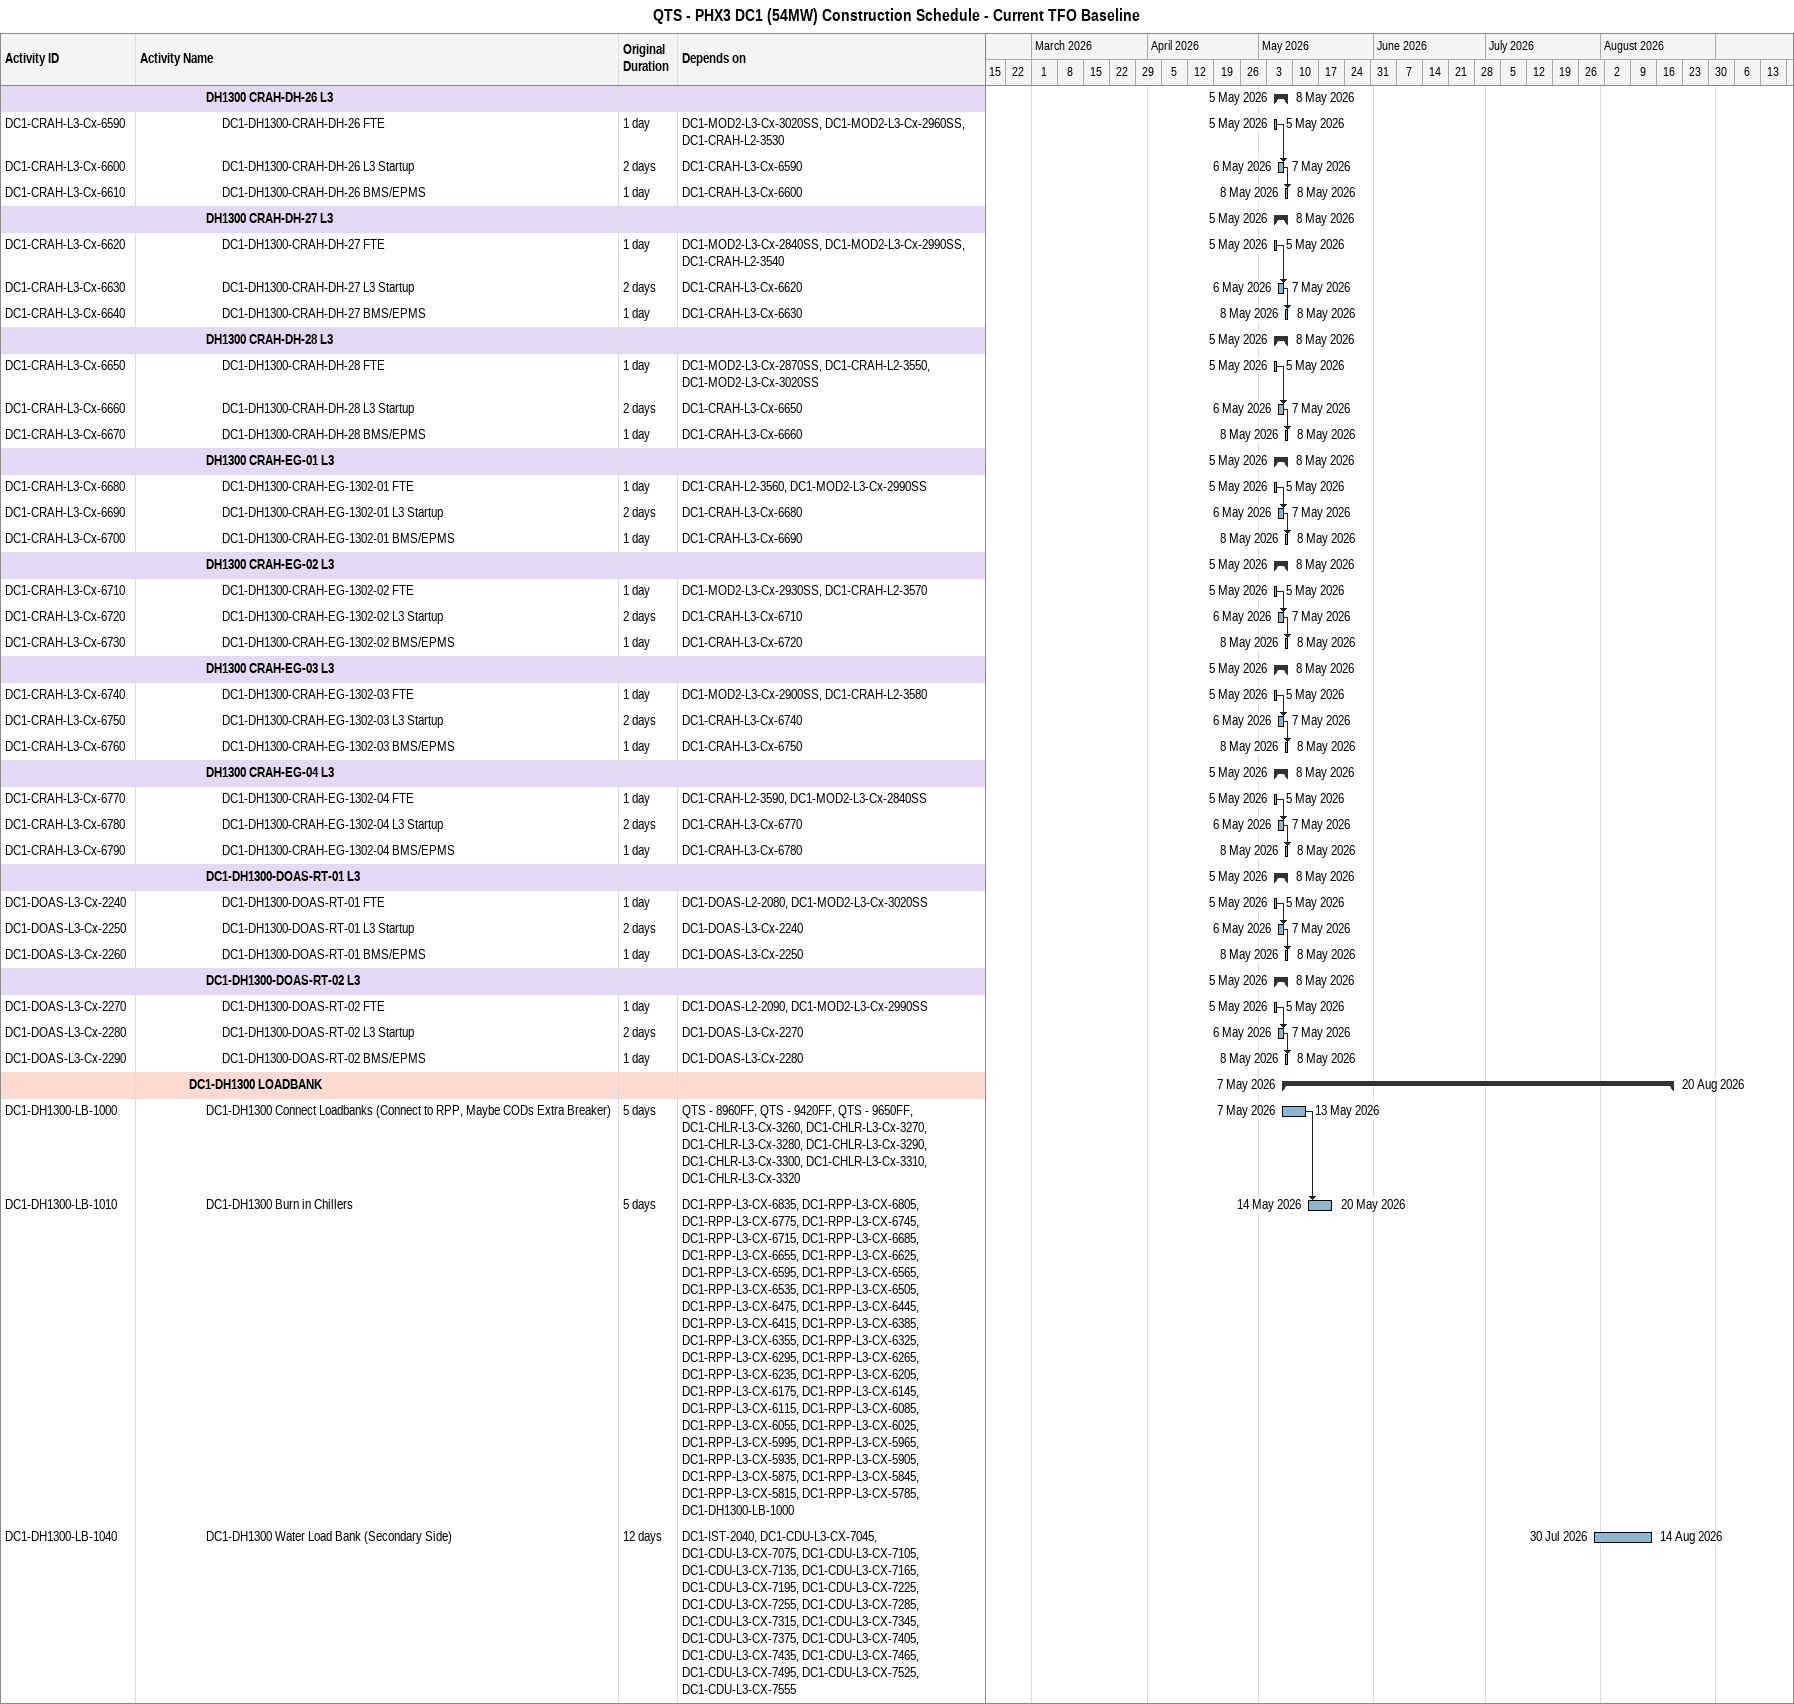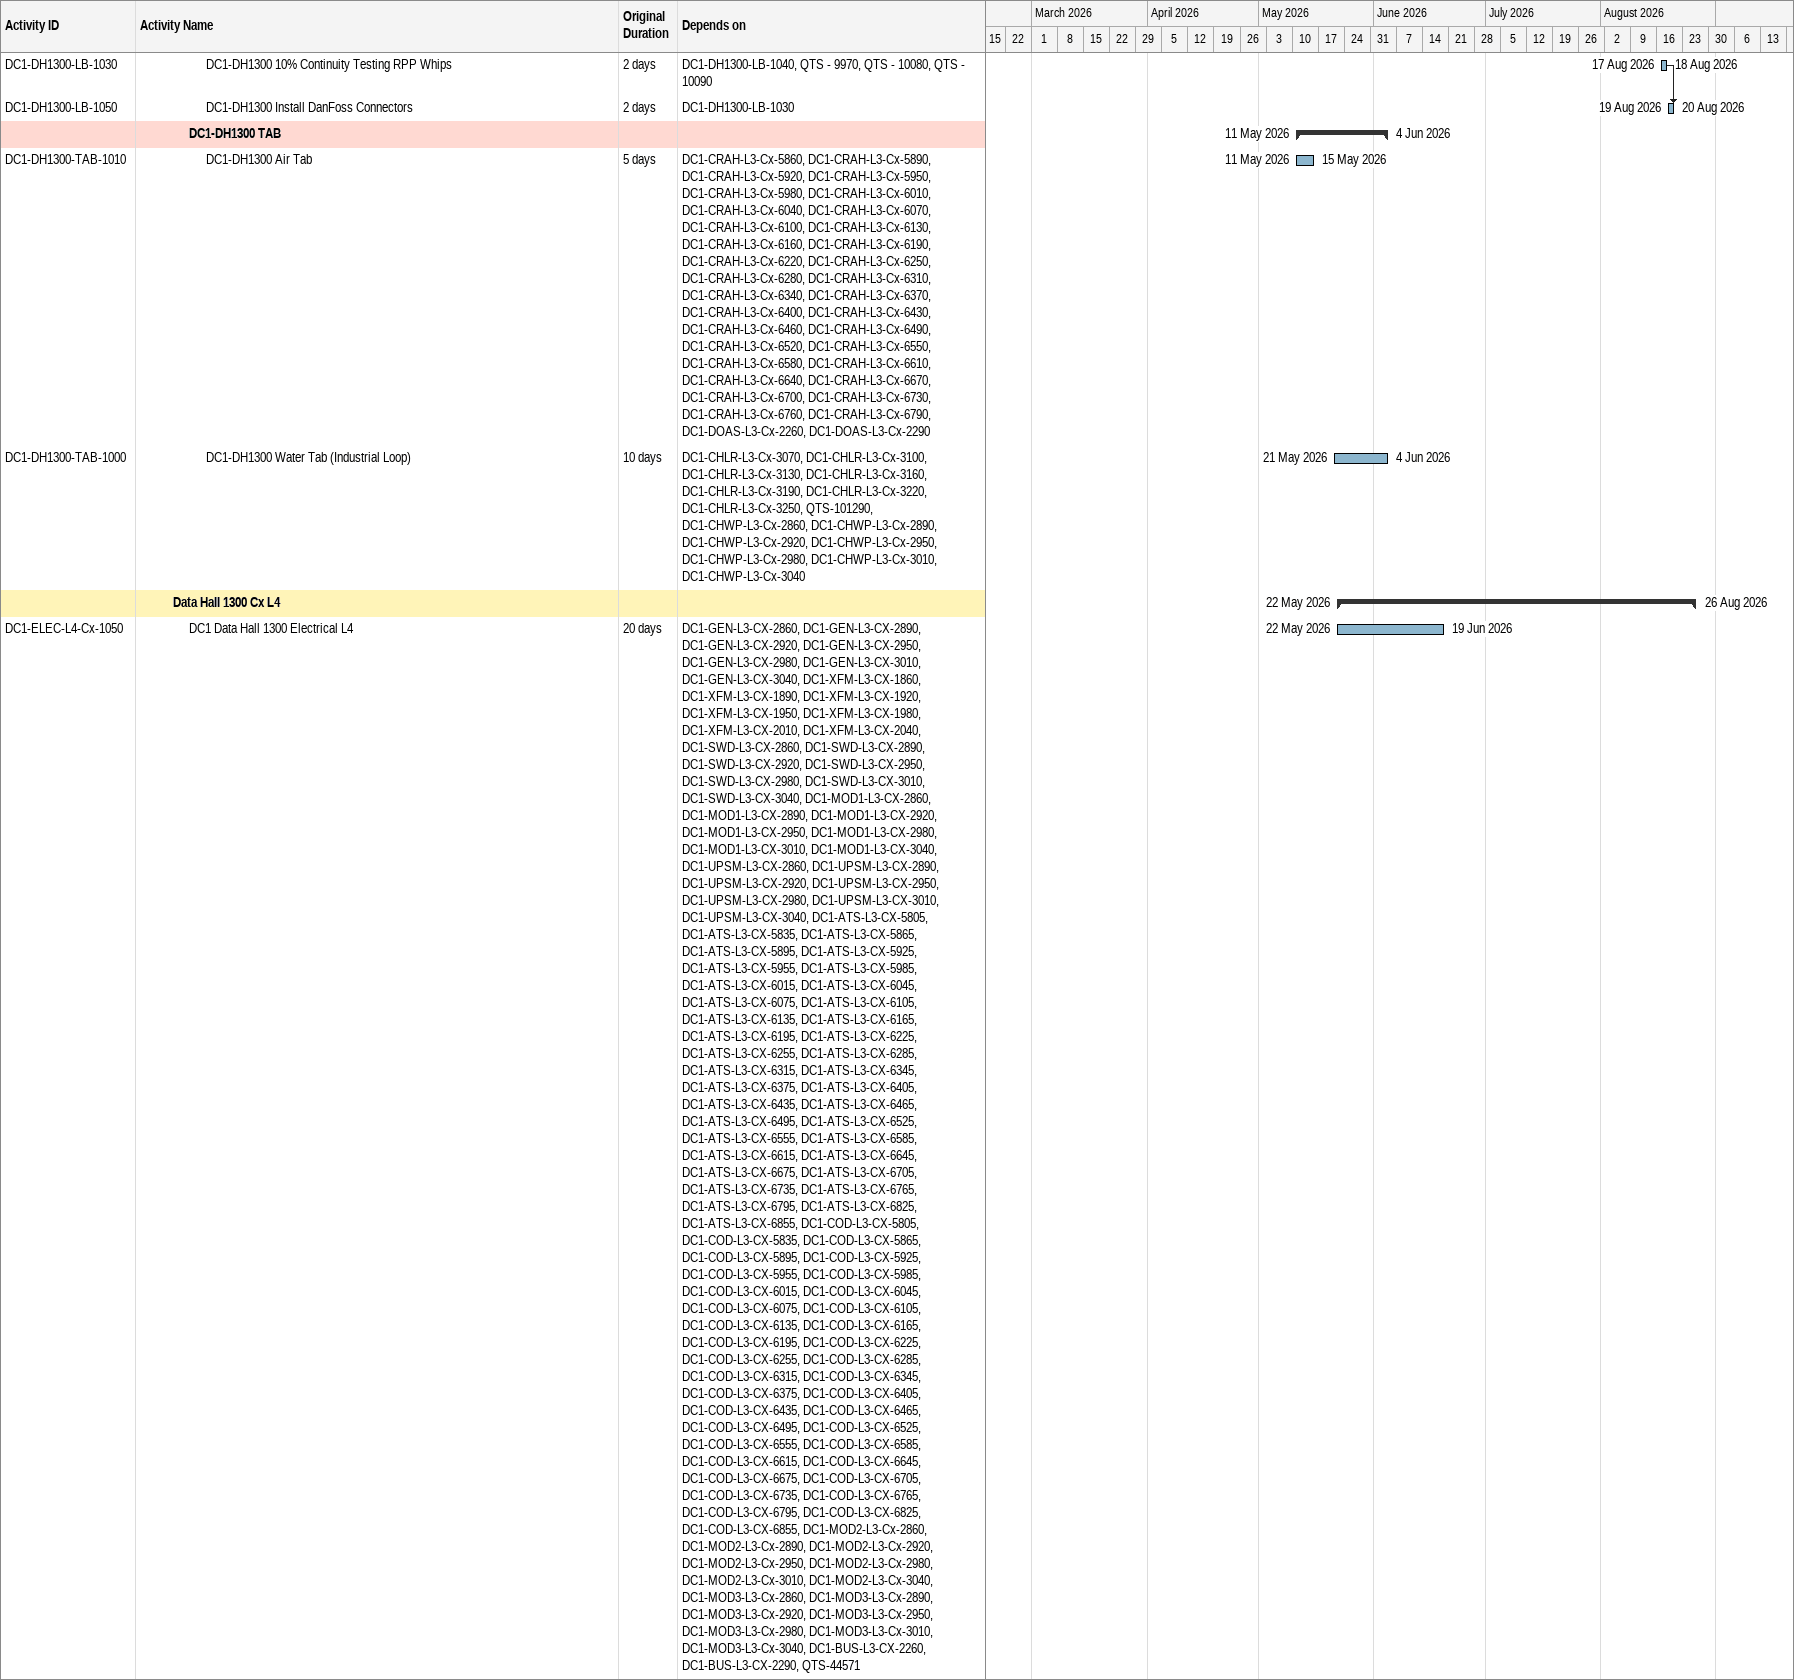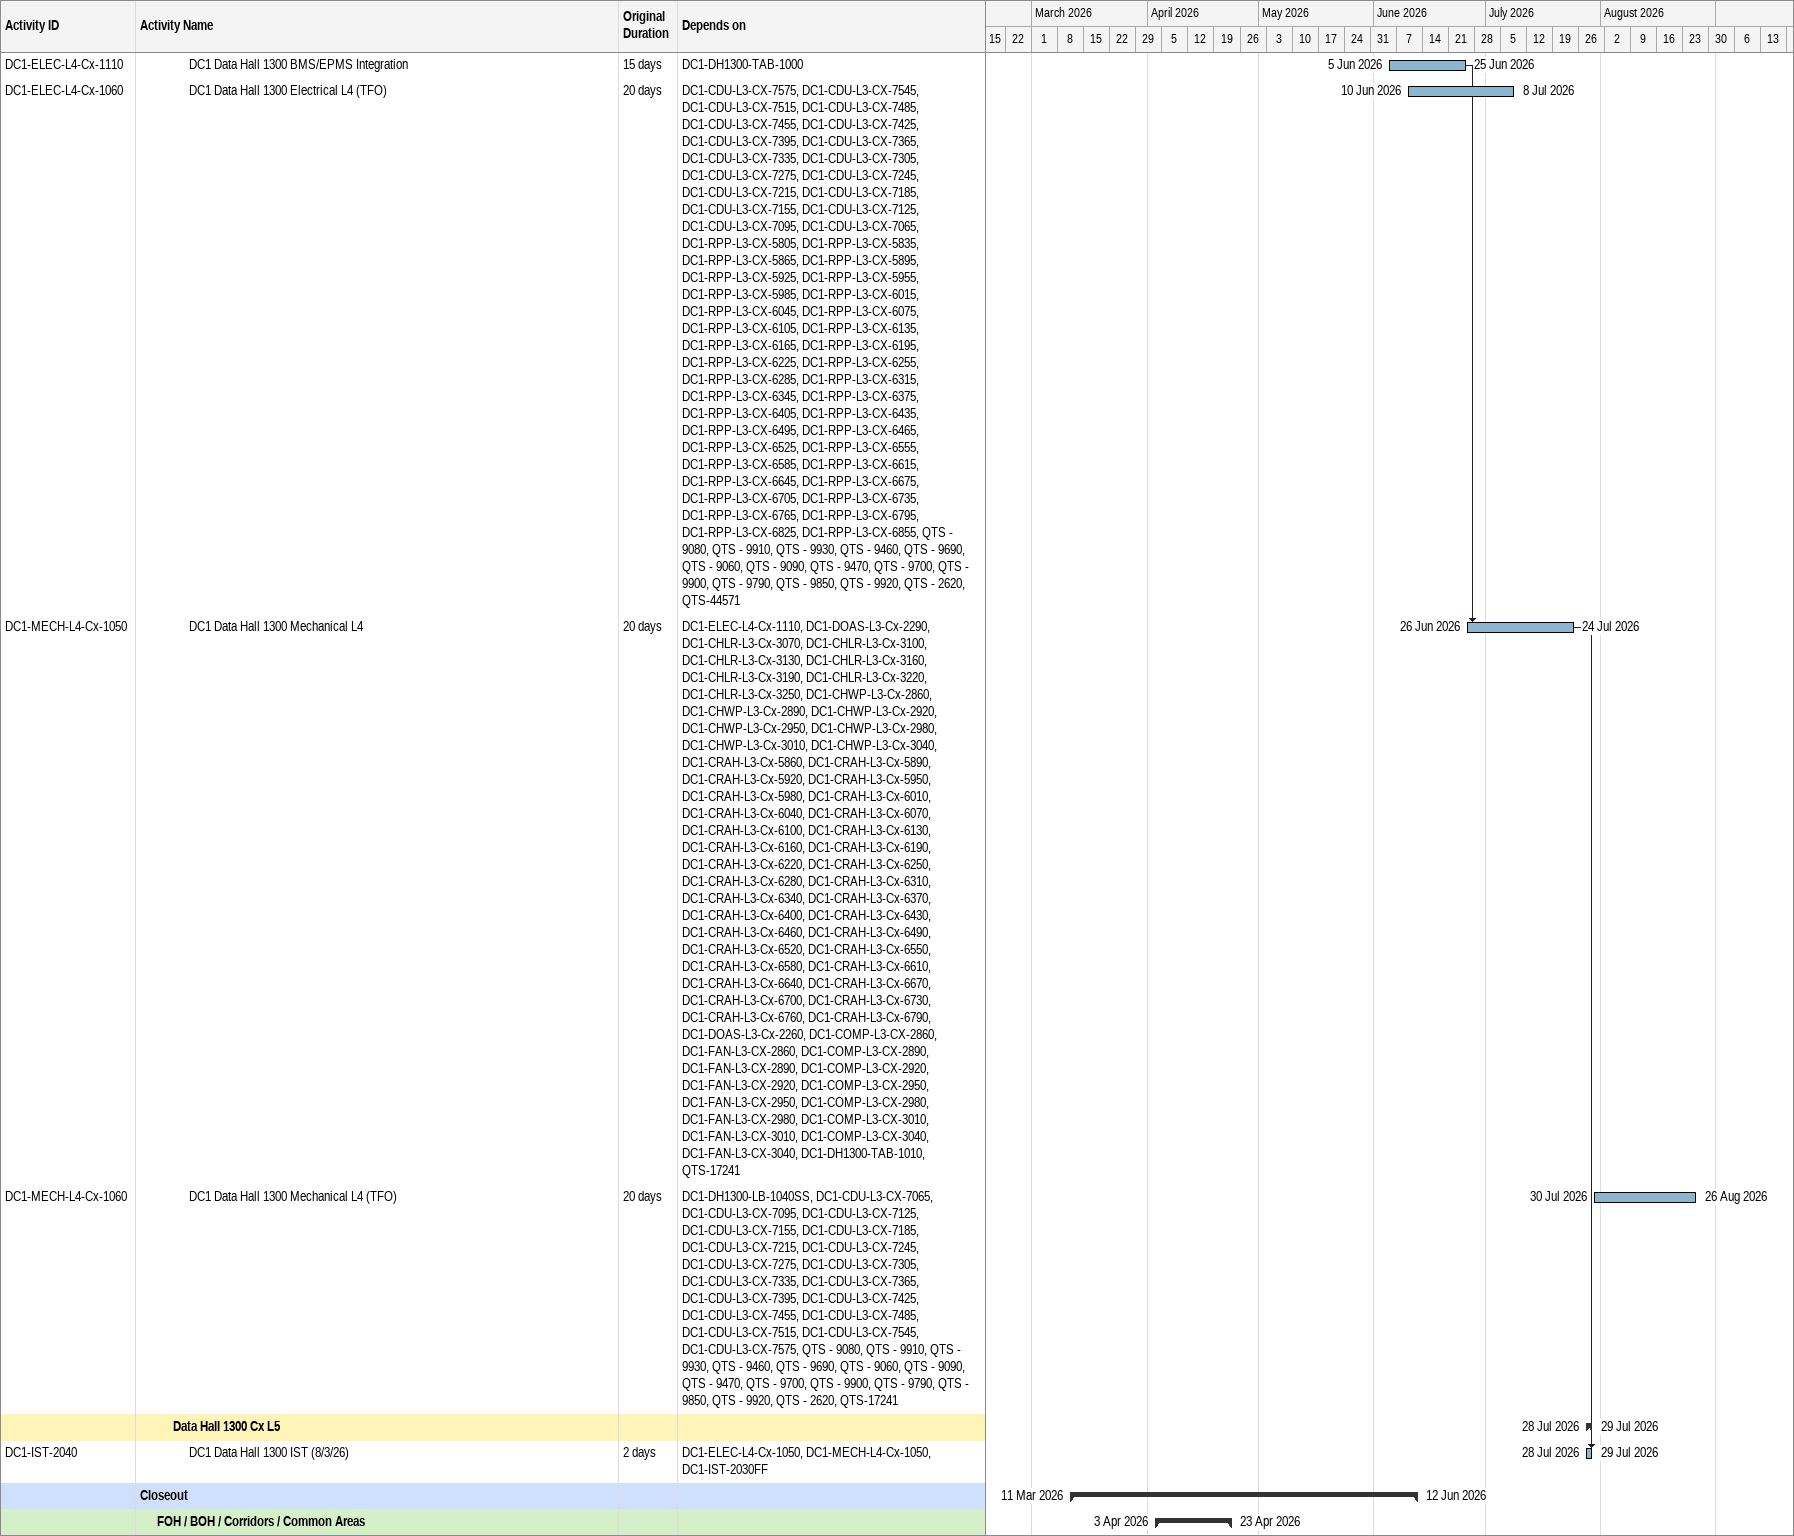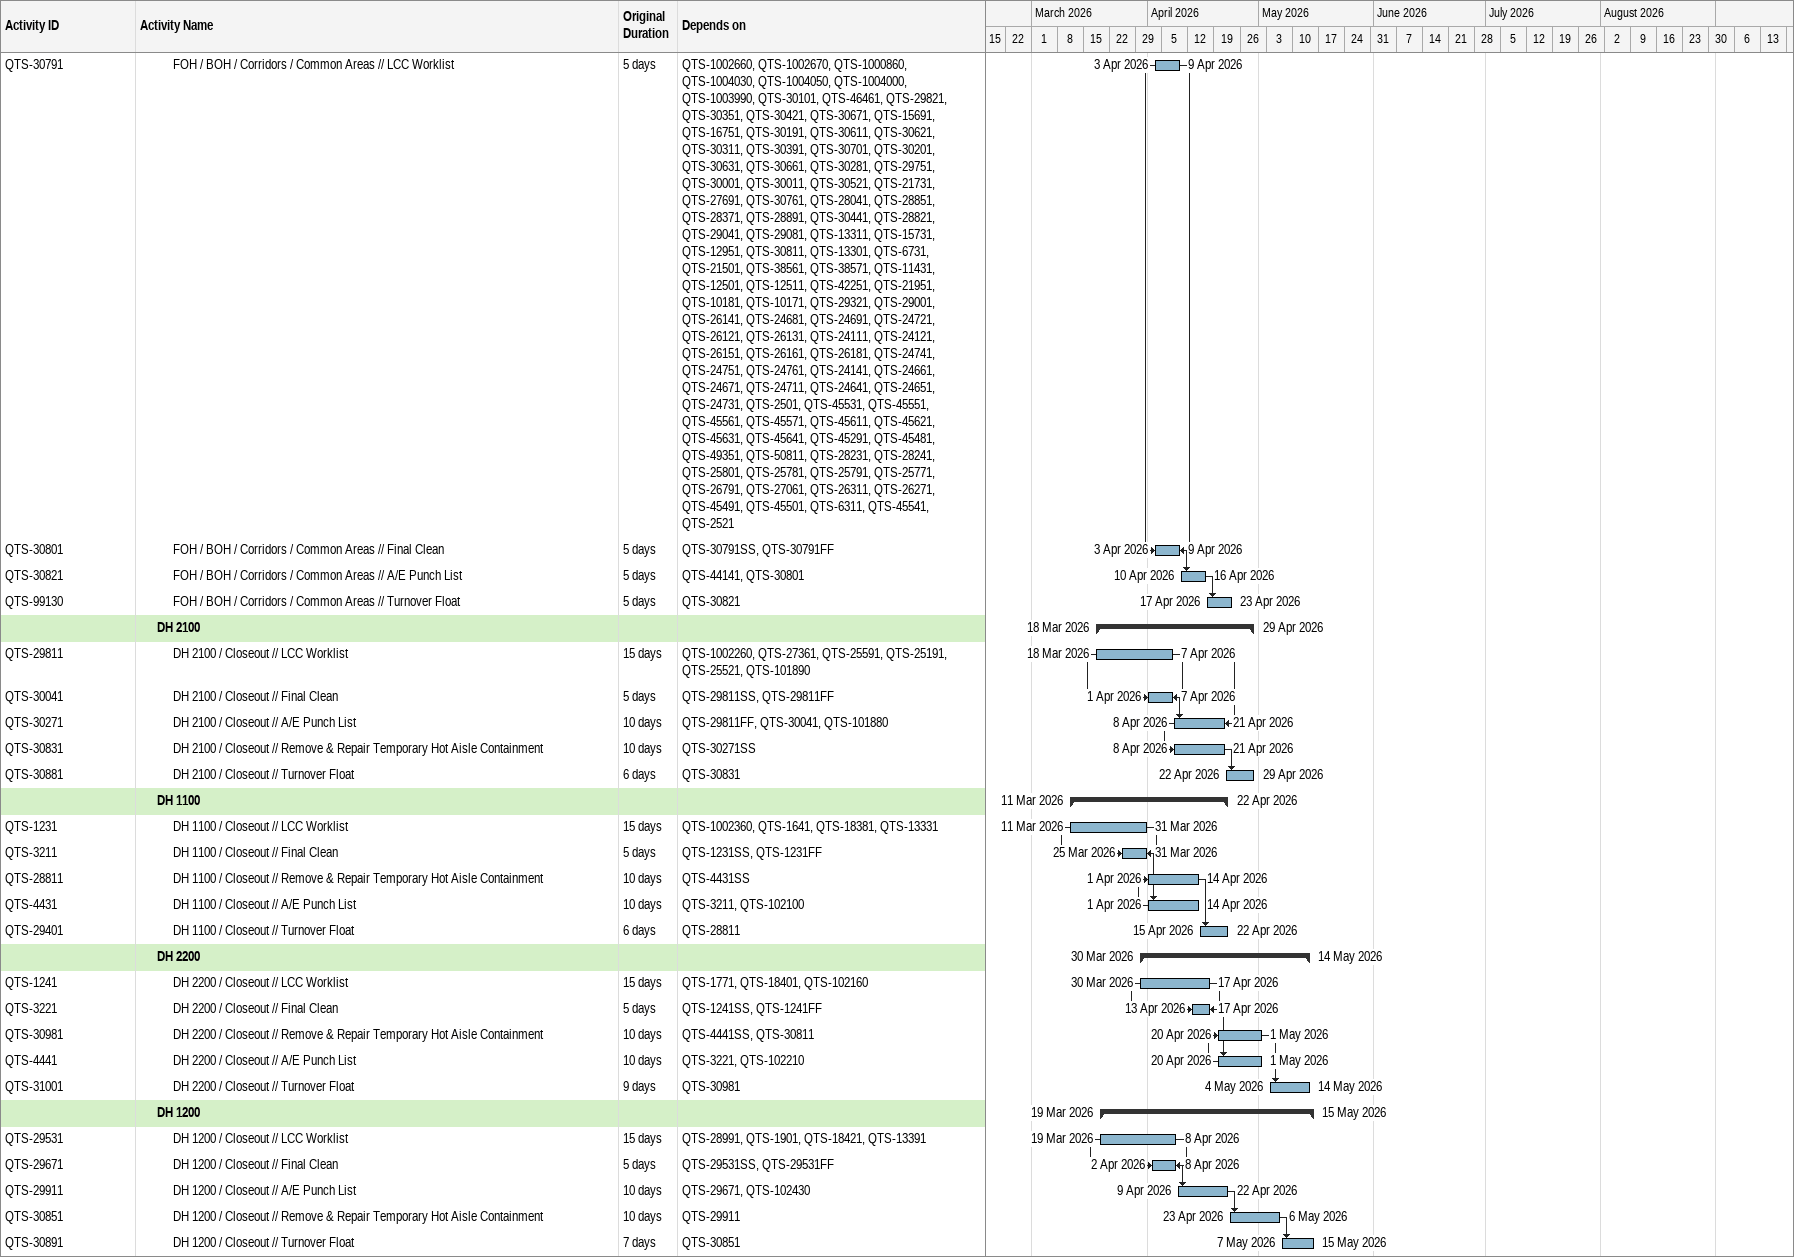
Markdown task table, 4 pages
QTS - PHX3 DC1 (54MW) Construction Schedule - Current TFO Baseline

| ID | Level | Task | Original duration | Start | Finish | Predecessors |
|---|---|---|---|---|---|---|
|  | 5 | **DH1300 CRAH-DH-26 L3** |  | 2026-05-05 | 2026-05-08 |  |
| DC1-CRAH-L3-Cx-6590 | 6 | DC1-DH1300-CRAH-DH-26 FTE | 1d | 2026-05-05 | 2026-05-05 | DC1-MOD2-L3-Cx-3020SS, DC1-MOD2-L3-Cx-2960SS, DC1-CRAH-L2-3530 |
| DC1-CRAH-L3-Cx-6600 | 6 | DC1-DH1300-CRAH-DH-26 L3 Startup | 2d | 2026-05-06 | 2026-05-07 | DC1-CRAH-L3-Cx-6590 |
| DC1-CRAH-L3-Cx-6610 | 6 | DC1-DH1300-CRAH-DH-26 BMS/EPMS | 1d | 2026-05-08 | 2026-05-08 | DC1-CRAH-L3-Cx-6600 |
|  | 5 | **DH1300 CRAH-DH-27 L3** |  | 2026-05-05 | 2026-05-08 |  |
| DC1-CRAH-L3-Cx-6620 | 6 | DC1-DH1300-CRAH-DH-27 FTE | 1d | 2026-05-05 | 2026-05-05 | DC1-MOD2-L3-Cx-2840SS, DC1-MOD2-L3-Cx-2990SS, DC1-CRAH-L2-3540 |
| DC1-CRAH-L3-Cx-6630 | 6 | DC1-DH1300-CRAH-DH-27 L3 Startup | 2d | 2026-05-06 | 2026-05-07 | DC1-CRAH-L3-Cx-6620 |
| DC1-CRAH-L3-Cx-6640 | 6 | DC1-DH1300-CRAH-DH-27 BMS/EPMS | 1d | 2026-05-08 | 2026-05-08 | DC1-CRAH-L3-Cx-6630 |
|  | 5 | **DH1300 CRAH-DH-28 L3** |  | 2026-05-05 | 2026-05-08 |  |
| DC1-CRAH-L3-Cx-6650 | 6 | DC1-DH1300-CRAH-DH-28 FTE | 1d | 2026-05-05 | 2026-05-05 | DC1-MOD2-L3-Cx-2870SS, DC1-CRAH-L2-3550, DC1-MOD2-L3-Cx-3020SS |
| DC1-CRAH-L3-Cx-6660 | 6 | DC1-DH1300-CRAH-DH-28 L3 Startup | 2d | 2026-05-06 | 2026-05-07 | DC1-CRAH-L3-Cx-6650 |
| DC1-CRAH-L3-Cx-6670 | 6 | DC1-DH1300-CRAH-DH-28 BMS/EPMS | 1d | 2026-05-08 | 2026-05-08 | DC1-CRAH-L3-Cx-6660 |
|  | 5 | **DH1300 CRAH-EG-01 L3** |  | 2026-05-05 | 2026-05-08 |  |
| DC1-CRAH-L3-Cx-6680 | 6 | DC1-DH1300-CRAH-EG-1302-01 FTE | 1d | 2026-05-05 | 2026-05-05 | DC1-CRAH-L2-3560, DC1-MOD2-L3-Cx-2990SS |
| DC1-CRAH-L3-Cx-6690 | 6 | DC1-DH1300-CRAH-EG-1302-01 L3 Startup | 2d | 2026-05-06 | 2026-05-07 | DC1-CRAH-L3-Cx-6680 |
| DC1-CRAH-L3-Cx-6700 | 6 | DC1-DH1300-CRAH-EG-1302-01 BMS/EPMS | 1d | 2026-05-08 | 2026-05-08 | DC1-CRAH-L3-Cx-6690 |
|  | 5 | **DH1300 CRAH-EG-02 L3** |  | 2026-05-05 | 2026-05-08 |  |
| DC1-CRAH-L3-Cx-6710 | 6 | DC1-DH1300-CRAH-EG-1302-02 FTE | 1d | 2026-05-05 | 2026-05-05 | DC1-MOD2-L3-Cx-2930SS, DC1-CRAH-L2-3570 |
| DC1-CRAH-L3-Cx-6720 | 6 | DC1-DH1300-CRAH-EG-1302-02 L3 Startup | 2d | 2026-05-06 | 2026-05-07 | DC1-CRAH-L3-Cx-6710 |
| DC1-CRAH-L3-Cx-6730 | 6 | DC1-DH1300-CRAH-EG-1302-02 BMS/EPMS | 1d | 2026-05-08 | 2026-05-08 | DC1-CRAH-L3-Cx-6720 |
|  | 5 | **DH1300 CRAH-EG-03 L3** |  | 2026-05-05 | 2026-05-08 |  |
| DC1-CRAH-L3-Cx-6740 | 6 | DC1-DH1300-CRAH-EG-1302-03 FTE | 1d | 2026-05-05 | 2026-05-05 | DC1-MOD2-L3-Cx-2900SS, DC1-CRAH-L2-3580 |
| DC1-CRAH-L3-Cx-6750 | 6 | DC1-DH1300-CRAH-EG-1302-03 L3 Startup | 2d | 2026-05-06 | 2026-05-07 | DC1-CRAH-L3-Cx-6740 |
| DC1-CRAH-L3-Cx-6760 | 6 | DC1-DH1300-CRAH-EG-1302-03 BMS/EPMS | 1d | 2026-05-08 | 2026-05-08 | DC1-CRAH-L3-Cx-6750 |
|  | 5 | **DH1300 CRAH-EG-04 L3** |  | 2026-05-05 | 2026-05-08 |  |
| DC1-CRAH-L3-Cx-6770 | 6 | DC1-DH1300-CRAH-EG-1302-04 FTE | 1d | 2026-05-05 | 2026-05-05 | DC1-CRAH-L2-3590, DC1-MOD2-L3-Cx-2840SS |
| DC1-CRAH-L3-Cx-6780 | 6 | DC1-DH1300-CRAH-EG-1302-04 L3 Startup | 2d | 2026-05-06 | 2026-05-07 | DC1-CRAH-L3-Cx-6770 |
| DC1-CRAH-L3-Cx-6790 | 6 | DC1-DH1300-CRAH-EG-1302-04 BMS/EPMS | 1d | 2026-05-08 | 2026-05-08 | DC1-CRAH-L3-Cx-6780 |
|  | 5 | **DC1-DH1300-DOAS-RT-01 L3** |  | 2026-05-05 | 2026-05-08 |  |
| DC1-DOAS-L3-Cx-2240 | 6 | DC1-DH1300-DOAS-RT-01 FTE | 1d | 2026-05-05 | 2026-05-05 | DC1-DOAS-L2-2080, DC1-MOD2-L3-Cx-3020SS |
| DC1-DOAS-L3-Cx-2250 | 6 | DC1-DH1300-DOAS-RT-01 L3 Startup | 2d | 2026-05-06 | 2026-05-07 | DC1-DOAS-L3-Cx-2240 |
| DC1-DOAS-L3-Cx-2260 | 6 | DC1-DH1300-DOAS-RT-01 BMS/EPMS | 1d | 2026-05-08 | 2026-05-08 | DC1-DOAS-L3-Cx-2250 |
|  | 5 | **DC1-DH1300-DOAS-RT-02 L3** |  | 2026-05-05 | 2026-05-08 |  |
| DC1-DOAS-L3-Cx-2270 | 6 | DC1-DH1300-DOAS-RT-02 FTE | 1d | 2026-05-05 | 2026-05-05 | DC1-DOAS-L2-2090, DC1-MOD2-L3-Cx-2990SS |
| DC1-DOAS-L3-Cx-2280 | 6 | DC1-DH1300-DOAS-RT-02 L3 Startup | 2d | 2026-05-06 | 2026-05-07 | DC1-DOAS-L3-Cx-2270 |
| DC1-DOAS-L3-Cx-2290 | 6 | DC1-DH1300-DOAS-RT-02 BMS/EPMS | 1d | 2026-05-08 | 2026-05-08 | DC1-DOAS-L3-Cx-2280 |
|  | 4 | **DC1-DH1300 LOADBANK** |  | 2026-05-07 | 2026-08-20 |  |
| DC1-DH1300-LB-1000 | 5 | DC1-DH1300 Connect Loadbanks (Connect to RPP, Maybe CODs Extra Breaker) | 5d | 2026-05-07 | 2026-05-13 | QTS - 8960FF, QTS - 9420FF, QTS - 9650FF, DC1-CHLR-L3-Cx-3260, DC1-CHLR-L3-Cx-3270, DC1-CHLR-L3-Cx-3280, DC1-CHLR-L3-Cx-3290, DC1-CHLR-L3-Cx-3300, DC1-CHLR-L3-Cx-3310, DC1-CHLR-L3-Cx-3320 |
| DC1-DH1300-LB-1010 | 5 | DC1-DH1300 Burn in Chillers | 5d | 2026-05-14 | 2026-05-20 | DC1-RPP-L3-CX-6835, DC1-RPP-L3-CX-6805, DC1-RPP-L3-CX-6775, DC1-RPP-L3-CX-6745, DC1-RPP-L3-CX-6715, DC1-RPP-L3-CX-6685, DC1-RPP-L3-CX-6655, DC1-RPP-L3-CX-6625, DC1-RPP-L3-CX-6595, DC1-RPP-L3-CX-6565, DC1-RPP-L3-CX-6535, DC1-RPP-L3-CX-6505, DC1-RPP-L3-CX-6475, DC1-RPP-L3-CX-6445, DC1-RPP-L3-CX-6415, DC1-RPP-L3-CX-6385, DC1-RPP-L3-CX-6355, DC1-RPP-L3-CX-6325, DC1-RPP-L3-CX-6295, DC1-RPP-L3-CX-6265, DC1-RPP-L3-CX-6235, DC1-RPP-L3-CX-6205, DC1-RPP-L3-CX-6175, DC1-RPP-L3-CX-6145, DC1-RPP-L3-CX-6115, DC1-RPP-L3-CX-6085, DC1-RPP-L3-CX-6055, DC1-RPP-L3-CX-6025, DC1-RPP-L3-CX-5995, DC1-RPP-L3-CX-5965, DC1-RPP-L3-CX-5935, DC1-RPP-L3-CX-5905, DC1-RPP-L3-CX-5875, DC1-RPP-L3-CX-5845, DC1-RPP-L3-CX-5815, DC1-RPP-L3-CX-5785, DC1-DH1300-LB-1000 |
| DC1-DH1300-LB-1040 | 5 | DC1-DH1300 Water Load Bank (Secondary Side) | 12d | 2026-07-30 | 2026-08-14 | DC1-IST-2040, DC1-CDU-L3-CX-7045, DC1-CDU-L3-CX-7075, DC1-CDU-L3-CX-7105, DC1-CDU-L3-CX-7135, DC1-CDU-L3-CX-7165, DC1-CDU-L3-CX-7195, DC1-CDU-L3-CX-7225, DC1-CDU-L3-CX-7255, DC1-CDU-L3-CX-7285, DC1-CDU-L3-CX-7315, DC1-CDU-L3-CX-7345, DC1-CDU-L3-CX-7375, DC1-CDU-L3-CX-7405, DC1-CDU-L3-CX-7435, DC1-CDU-L3-CX-7465, DC1-CDU-L3-CX-7495, DC1-CDU-L3-CX-7525, DC1-CDU-L3-CX-7555 |
| DC1-DH1300-LB-1030 | 5 | DC1-DH1300 10% Continuity Testing RPP Whips | 2d | 2026-08-17 | 2026-08-18 | DC1-DH1300-LB-1040, QTS - 9970, QTS - 10080, QTS - 10090 |
| DC1-DH1300-LB-1050 | 5 | DC1-DH1300 Install DanFoss Connectors | 2d | 2026-08-19 | 2026-08-20 | DC1-DH1300-LB-1030 |
|  | 4 | **DC1-DH1300 TAB** |  | 2026-05-11 | 2026-06-04 |  |
| DC1-DH1300-TAB-1010 | 5 | DC1-DH1300 Air Tab | 5d | 2026-05-11 | 2026-05-15 | DC1-CRAH-L3-Cx-5860, DC1-CRAH-L3-Cx-5890, DC1-CRAH-L3-Cx-5920, DC1-CRAH-L3-Cx-5950, DC1-CRAH-L3-Cx-5980, DC1-CRAH-L3-Cx-6010, DC1-CRAH-L3-Cx-6040, DC1-CRAH-L3-Cx-6070, DC1-CRAH-L3-Cx-6100, DC1-CRAH-L3-Cx-6130, DC1-CRAH-L3-Cx-6160, DC1-CRAH-L3-Cx-6190, DC1-CRAH-L3-Cx-6220, DC1-CRAH-L3-Cx-6250, DC1-CRAH-L3-Cx-6280, DC1-CRAH-L3-Cx-6310, DC1-CRAH-L3-Cx-6340, DC1-CRAH-L3-Cx-6370, DC1-CRAH-L3-Cx-6400, DC1-CRAH-L3-Cx-6430, DC1-CRAH-L3-Cx-6460, DC1-CRAH-L3-Cx-6490, DC1-CRAH-L3-Cx-6520, DC1-CRAH-L3-Cx-6550, DC1-CRAH-L3-Cx-6580, DC1-CRAH-L3-Cx-6610, DC1-CRAH-L3-Cx-6640, DC1-CRAH-L3-Cx-6670, DC1-CRAH-L3-Cx-6700, DC1-CRAH-L3-Cx-6730, DC1-CRAH-L3-Cx-6760, DC1-CRAH-L3-Cx-6790, DC1-DOAS-L3-Cx-2260, DC1-DOAS-L3-Cx-2290 |
| DC1-DH1300-TAB-1000 | 5 | DC1-DH1300 Water Tab (Industrial Loop) | 10d | 2026-05-21 | 2026-06-04 | DC1-CHLR-L3-Cx-3070, DC1-CHLR-L3-Cx-3100, DC1-CHLR-L3-Cx-3130, DC1-CHLR-L3-Cx-3160, DC1-CHLR-L3-Cx-3190, DC1-CHLR-L3-Cx-3220, DC1-CHLR-L3-Cx-3250, QTS-101290, DC1-CHWP-L3-Cx-2860, DC1-CHWP-L3-Cx-2890, DC1-CHWP-L3-Cx-2920, DC1-CHWP-L3-Cx-2950, DC1-CHWP-L3-Cx-2980, DC1-CHWP-L3-Cx-3010, DC1-CHWP-L3-Cx-3040 |
|  | 3 | **Data Hall 1300 Cx L4** |  | 2026-05-22 | 2026-08-26 |  |
| DC1-ELEC-L4-Cx-1050 | 4 | DC1 Data Hall 1300 Electrical L4 | 20d | 2026-05-22 | 2026-06-19 | DC1-GEN-L3-CX-2860, DC1-GEN-L3-CX-2890, DC1-GEN-L3-CX-2920, DC1-GEN-L3-CX-2950, DC1-GEN-L3-CX-2980, DC1-GEN-L3-CX-3010, DC1-GEN-L3-CX-3040, DC1-XFM-L3-CX-1860, DC1-XFM-L3-CX-1890, DC1-XFM-L3-CX-1920, DC1-XFM-L3-CX-1950, DC1-XFM-L3-CX-1980, DC1-XFM-L3-CX-2010, DC1-XFM-L3-CX-2040, DC1-SWD-L3-CX-2860, DC1-SWD-L3-CX-2890, DC1-SWD-L3-CX-2920, DC1-SWD-L3-CX-2950, DC1-SWD-L3-CX-2980, DC1-SWD-L3-CX-3010, DC1-SWD-L3-CX-3040, DC1-MOD1-L3-CX-2860, DC1-MOD1-L3-CX-2890, DC1-MOD1-L3-CX-2920, DC1-MOD1-L3-CX-2950, DC1-MOD1-L3-CX-2980, DC1-MOD1-L3-CX-3010, DC1-MOD1-L3-CX-3040, DC1-UPSM-L3-CX-2860, DC1-UPSM-L3-CX-2890, DC1-UPSM-L3-CX-2920, DC1-UPSM-L3-CX-2950, DC1-UPSM-L3-CX-2980, DC1-UPSM-L3-CX-3010, DC1-UPSM-L3-CX-3040, DC1-ATS-L3-CX-5805, DC1-ATS-L3-CX-5835, DC1-ATS-L3-CX-5865, DC1-ATS-L3-CX-5895, DC1-ATS-L3-CX-5925, DC1-ATS-L3-CX-5955, DC1-ATS-L3-CX-5985, DC1-ATS-L3-CX-6015, DC1-ATS-L3-CX-6045, DC1-ATS-L3-CX-6075, DC1-ATS-L3-CX-6105, DC1-ATS-L3-CX-6135, DC1-ATS-L3-CX-6165, DC1-ATS-L3-CX-6195, DC1-ATS-L3-CX-6225, DC1-ATS-L3-CX-6255, DC1-ATS-L3-CX-6285, DC1-ATS-L3-CX-6315, DC1-ATS-L3-CX-6345, DC1-ATS-L3-CX-6375, DC1-ATS-L3-CX-6405, DC1-ATS-L3-CX-6435, DC1-ATS-L3-CX-6465, DC1-ATS-L3-CX-6495, DC1-ATS-L3-CX-6525, DC1-ATS-L3-CX-6555, DC1-ATS-L3-CX-6585, DC1-ATS-L3-CX-6615, DC1-ATS-L3-CX-6645, DC1-ATS-L3-CX-6675, DC1-ATS-L3-CX-6705, DC1-ATS-L3-CX-6735, DC1-ATS-L3-CX-6765, DC1-ATS-L3-CX-6795, DC1-ATS-L3-CX-6825, DC1-ATS-L3-CX-6855, DC1-COD-L3-CX-5805, DC1-COD-L3-CX-5835, DC1-COD-L3-CX-5865, DC1-COD-L3-CX-5895, DC1-COD-L3-CX-5925, DC1-COD-L3-CX-5955, DC1-COD-L3-CX-5985, DC1-COD-L3-CX-6015, DC1-COD-L3-CX-6045, DC1-COD-L3-CX-6075, DC1-COD-L3-CX-6105, DC1-COD-L3-CX-6135, DC1-COD-L3-CX-6165, DC1-COD-L3-CX-6195, DC1-COD-L3-CX-6225, DC1-COD-L3-CX-6255, DC1-COD-L3-CX-6285, DC1-COD-L3-CX-6315, DC1-COD-L3-CX-6345, DC1-COD-L3-CX-6375, DC1-COD-L3-CX-6405, DC1-COD-L3-CX-6435, DC1-COD-L3-CX-6465, DC1-COD-L3-CX-6495, DC1-COD-L3-CX-6525, DC1-COD-L3-CX-6555, DC1-COD-L3-CX-6585, DC1-COD-L3-CX-6615, DC1-COD-L3-CX-6645, DC1-COD-L3-CX-6675, DC1-COD-L3-CX-6705, DC1-COD-L3-CX-6735, DC1-COD-L3-CX-6765, DC1-COD-L3-CX-6795, DC1-COD-L3-CX-6825, DC1-COD-L3-CX-6855, DC1-MOD2-L3-Cx-2860, DC1-MOD2-L3-Cx-2890, DC1-MOD2-L3-Cx-2920, DC1-MOD2-L3-Cx-2950, DC1-MOD2-L3-Cx-2980, DC1-MOD2-L3-Cx-3010, DC1-MOD2-L3-Cx-3040, DC1-MOD3-L3-Cx-2860, DC1-MOD3-L3-Cx-2890, DC1-MOD3-L3-Cx-2920, DC1-MOD3-L3-Cx-2950, DC1-MOD3-L3-Cx-2980, DC1-MOD3-L3-Cx-3010, DC1-MOD3-L3-Cx-3040, DC1-BUS-L3-CX-2260, DC1-BUS-L3-CX-2290, QTS-44571 |
| DC1-ELEC-L4-Cx-1110 | 4 | DC1 Data Hall 1300 BMS/EPMS Integration | 15d | 2026-06-05 | 2026-06-25 | DC1-DH1300-TAB-1000 |
| DC1-ELEC-L4-Cx-1060 | 4 | DC1 Data Hall 1300 Electrical L4 (TFO) | 20d | 2026-06-10 | 2026-07-08 | DC1-CDU-L3-CX-7575, DC1-CDU-L3-CX-7545, DC1-CDU-L3-CX-7515, DC1-CDU-L3-CX-7485, DC1-CDU-L3-CX-7455, DC1-CDU-L3-CX-7425, DC1-CDU-L3-CX-7395, DC1-CDU-L3-CX-7365, DC1-CDU-L3-CX-7335, DC1-CDU-L3-CX-7305, DC1-CDU-L3-CX-7275, DC1-CDU-L3-CX-7245, DC1-CDU-L3-CX-7215, DC1-CDU-L3-CX-7185, DC1-CDU-L3-CX-7155, DC1-CDU-L3-CX-7125, DC1-CDU-L3-CX-7095, DC1-CDU-L3-CX-7065, DC1-RPP-L3-CX-5805, DC1-RPP-L3-CX-5835, DC1-RPP-L3-CX-5865, DC1-RPP-L3-CX-5895, DC1-RPP-L3-CX-5925, DC1-RPP-L3-CX-5955, DC1-RPP-L3-CX-5985, DC1-RPP-L3-CX-6015, DC1-RPP-L3-CX-6045, DC1-RPP-L3-CX-6075, DC1-RPP-L3-CX-6105, DC1-RPP-L3-CX-6135, DC1-RPP-L3-CX-6165, DC1-RPP-L3-CX-6195, DC1-RPP-L3-CX-6225, DC1-RPP-L3-CX-6255, DC1-RPP-L3-CX-6285, DC1-RPP-L3-CX-6315, DC1-RPP-L3-CX-6345, DC1-RPP-L3-CX-6375, DC1-RPP-L3-CX-6405, DC1-RPP-L3-CX-6435, DC1-RPP-L3-CX-6495, DC1-RPP-L3-CX-6465, DC1-RPP-L3-CX-6525, DC1-RPP-L3-CX-6555, DC1-RPP-L3-CX-6585, DC1-RPP-L3-CX-6615, DC1-RPP-L3-CX-6645, DC1-RPP-L3-CX-6675, DC1-RPP-L3-CX-6705, DC1-RPP-L3-CX-6735, DC1-RPP-L3-CX-6765, DC1-RPP-L3-CX-6795, DC1-RPP-L3-CX-6825, DC1-RPP-L3-CX-6855, QTS - 9080, QTS - 9910, QTS - 9930, QTS - 9460, QTS - 9690, QTS - 9060, QTS - 9090, QTS - 9470, QTS - 9700, QTS - 9900, QTS - 9790, QTS - 9850, QTS - 9920, QTS - 2620, QTS-44571 |
| DC1-MECH-L4-Cx-1050 | 4 | DC1 Data Hall 1300 Mechanical L4 | 20d | 2026-06-26 | 2026-07-24 | DC1-ELEC-L4-Cx-1110, DC1-DOAS-L3-Cx-2290, DC1-CHLR-L3-Cx-3070, DC1-CHLR-L3-Cx-3100, DC1-CHLR-L3-Cx-3130, DC1-CHLR-L3-Cx-3160, DC1-CHLR-L3-Cx-3190, DC1-CHLR-L3-Cx-3220, DC1-CHLR-L3-Cx-3250, DC1-CHWP-L3-Cx-2860, DC1-CHWP-L3-Cx-2890, DC1-CHWP-L3-Cx-2920, DC1-CHWP-L3-Cx-2950, DC1-CHWP-L3-Cx-2980, DC1-CHWP-L3-Cx-3010, DC1-CHWP-L3-Cx-3040, DC1-CRAH-L3-Cx-5860, DC1-CRAH-L3-Cx-5890, DC1-CRAH-L3-Cx-5920, DC1-CRAH-L3-Cx-5950, DC1-CRAH-L3-Cx-5980, DC1-CRAH-L3-Cx-6010, DC1-CRAH-L3-Cx-6040, DC1-CRAH-L3-Cx-6070, DC1-CRAH-L3-Cx-6100, DC1-CRAH-L3-Cx-6130, DC1-CRAH-L3-Cx-6160, DC1-CRAH-L3-Cx-6190, DC1-CRAH-L3-Cx-6220, DC1-CRAH-L3-Cx-6250, DC1-CRAH-L3-Cx-6280, DC1-CRAH-L3-Cx-6310, DC1-CRAH-L3-Cx-6340, DC1-CRAH-L3-Cx-6370, DC1-CRAH-L3-Cx-6400, DC1-CRAH-L3-Cx-6430, DC1-CRAH-L3-Cx-6460, DC1-CRAH-L3-Cx-6490, DC1-CRAH-L3-Cx-6520, DC1-CRAH-L3-Cx-6550, DC1-CRAH-L3-Cx-6580, DC1-CRAH-L3-Cx-6610, DC1-CRAH-L3-Cx-6640, DC1-CRAH-L3-Cx-6670, DC1-CRAH-L3-Cx-6700, DC1-CRAH-L3-Cx-6730, DC1-CRAH-L3-Cx-6760, DC1-CRAH-L3-Cx-6790, DC1-DOAS-L3-Cx-2260, DC1-COMP-L3-CX-2860, DC1-FAN-L3-CX-2860, DC1-COMP-L3-CX-2890, DC1-FAN-L3-CX-2890, DC1-COMP-L3-CX-2920, DC1-FAN-L3-CX-2920, DC1-COMP-L3-CX-2950, DC1-FAN-L3-CX-2950, DC1-COMP-L3-CX-2980, DC1-FAN-L3-CX-2980, DC1-COMP-L3-CX-3010, DC1-FAN-L3-CX-3010, DC1-COMP-L3-CX-3040, DC1-FAN-L3-CX-3040, DC1-DH1300-TAB-1010, QTS-17241 |
| DC1-MECH-L4-Cx-1060 | 4 | DC1 Data Hall 1300 Mechanical L4 (TFO) | 20d | 2026-07-30 | 2026-08-26 | DC1-DH1300-LB-1040SS, DC1-CDU-L3-CX-7065, DC1-CDU-L3-CX-7095, DC1-CDU-L3-CX-7125, DC1-CDU-L3-CX-7155, DC1-CDU-L3-CX-7185, DC1-CDU-L3-CX-7215, DC1-CDU-L3-CX-7245, DC1-CDU-L3-CX-7275, DC1-CDU-L3-CX-7305, DC1-CDU-L3-CX-7335, DC1-CDU-L3-CX-7365, DC1-CDU-L3-CX-7395, DC1-CDU-L3-CX-7425, DC1-CDU-L3-CX-7455, DC1-CDU-L3-CX-7485, DC1-CDU-L3-CX-7515, DC1-CDU-L3-CX-7545, DC1-CDU-L3-CX-7575, QTS - 9080, QTS - 9910, QTS - 9930, QTS - 9460, QTS - 9690, QTS - 9060, QTS - 9090, QTS - 9470, QTS - 9700, QTS - 9900, QTS - 9790, QTS - 9850, QTS - 9920, QTS - 2620, QTS-17241 |
|  | 3 | **Data Hall 1300 Cx L5** |  | 2026-07-28 | 2026-07-29 |  |
| DC1-IST-2040 | 4 | DC1 Data Hall 1300 IST (8/3/26) | 2d | 2026-07-28 | 2026-07-29 | DC1-ELEC-L4-Cx-1050, DC1-MECH-L4-Cx-1050, DC1-IST-2030FF |
|  | 1 | **Closeout** |  | 2026-03-11 | 2026-06-12 |  |
|  | 2 | **FOH / BOH / Corridors / Common Areas** |  | 2026-04-03 | 2026-04-23 |  |
| QTS-30791 | 3 | FOH / BOH / Corridors / Common Areas // LCC Worklist | 5d | 2026-04-03 | 2026-04-09 | QTS-1002660, QTS-1002670, QTS-1000860, QTS-1004030, QTS-1004050, QTS-1004000, QTS-1003990, QTS-30101, QTS-46461, QTS-29821, QTS-30351, QTS-30421, QTS-30671, QTS-15691, QTS-16751, QTS-30191, QTS-30611, QTS-30621, QTS-30311, QTS-30391, QTS-30701, QTS-30201, QTS-30631, QTS-30661, QTS-30281, QTS-29751, QTS-30001, QTS-30011, QTS-30521, QTS-21731, QTS-27691, QTS-30761, QTS-28041, QTS-28851, QTS-28371, QTS-28891, QTS-30441, QTS-28821, QTS-29041, QTS-29081, QTS-13311, QTS-15731, QTS-12951, QTS-30811, QTS-13301, QTS-6731, QTS-21501, QTS-38561, QTS-38571, QTS-11431, QTS-12501, QTS-12511, QTS-42251, QTS-21951, QTS-10181, QTS-10171, QTS-29321, QTS-29001, QTS-26141, QTS-24681, QTS-24691, QTS-24721, QTS-26121, QTS-26131, QTS-24111, QTS-24121, QTS-26151, QTS-26161, QTS-26181, QTS-24741, QTS-24751, QTS-24761, QTS-24141, QTS-24661, QTS-24671, QTS-24711, QTS-24641, QTS-24651, QTS-24731, QTS-2501, QTS-45531, QTS-45551, QTS-45561, QTS-45571, QTS-45611, QTS-45621, QTS-45631, QTS-45641, QTS-45291, QTS-45481, QTS-49351, QTS-50811, QTS-28231, QTS-28241, QTS-25801, QTS-25781, QTS-25791, QTS-25771, QTS-26791, QTS-27061, QTS-26311, QTS-26271, QTS-45491, QTS-45501, QTS-6311, QTS-45541, QTS-2521 |
| QTS-30801 | 3 | FOH / BOH / Corridors / Common Areas // Final Clean | 5d | 2026-04-03 | 2026-04-09 | QTS-30791SS, QTS-30791FF |
| QTS-30821 | 3 | FOH / BOH / Corridors / Common Areas // A/E Punch List | 5d | 2026-04-10 | 2026-04-16 | QTS-44141, QTS-30801 |
| QTS-99130 | 3 | FOH / BOH / Corridors / Common Areas // Turnover Float | 5d | 2026-04-17 | 2026-04-23 | QTS-30821 |
|  | 2 | **DH 2100** |  | 2026-03-18 | 2026-04-29 |  |
| QTS-29811 | 3 | DH 2100 / Closeout // LCC Worklist | 15d | 2026-03-18 | 2026-04-07 | QTS-1002260, QTS-27361, QTS-25591, QTS-25191, QTS-25521, QTS-101890 |
| QTS-30041 | 3 | DH 2100 / Closeout // Final Clean | 5d | 2026-04-01 | 2026-04-07 | QTS-29811SS, QTS-29811FF |
| QTS-30271 | 3 | DH 2100 / Closeout // A/E Punch List | 10d | 2026-04-08 | 2026-04-21 | QTS-29811FF, QTS-30041, QTS-101880 |
| QTS-30831 | 3 | DH 2100 / Closeout // Remove & Repair Temporary Hot Aisle Containment | 10d | 2026-04-08 | 2026-04-21 | QTS-30271SS |
| QTS-30881 | 3 | DH 2100 / Closeout // Turnover Float | 6d | 2026-04-22 | 2026-04-29 | QTS-30831 |
|  | 2 | **DH 1100** |  | 2026-03-11 | 2026-04-22 |  |
| QTS-1231 | 3 | DH 1100 / Closeout // LCC Worklist | 15d | 2026-03-11 | 2026-03-31 | QTS-1002360, QTS-1641, QTS-18381, QTS-13331 |
| QTS-3211 | 3 | DH 1100 / Closeout // Final Clean | 5d | 2026-03-25 | 2026-03-31 | QTS-1231SS, QTS-1231FF |
| QTS-28811 | 3 | DH 1100 / Closeout // Remove & Repair Temporary Hot Aisle Containment | 10d | 2026-04-01 | 2026-04-14 | QTS-4431SS |
| QTS-4431 | 3 | DH 1100 / Closeout // A/E Punch List | 10d | 2026-04-01 | 2026-04-14 | QTS-3211, QTS-102100 |
| QTS-29401 | 3 | DH 1100 / Closeout // Turnover Float | 6d | 2026-04-15 | 2026-04-22 | QTS-28811 |
|  | 2 | **DH 2200** |  | 2026-03-30 | 2026-05-14 |  |
| QTS-1241 | 3 | DH 2200 / Closeout // LCC Worklist | 15d | 2026-03-30 | 2026-04-17 | QTS-1771, QTS-18401, QTS-102160 |
| QTS-3221 | 3 | DH 2200 / Closeout // Final Clean | 5d | 2026-04-13 | 2026-04-17 | QTS-1241SS, QTS-1241FF |
| QTS-30981 | 3 | DH 2200 / Closeout // Remove & Repair Temporary Hot Aisle Containment | 10d | 2026-04-20 | 2026-05-01 | QTS-4441SS, QTS-30811 |
| QTS-4441 | 3 | DH 2200 / Closeout // A/E Punch List | 10d | 2026-04-20 | 2026-05-01 | QTS-3221, QTS-102210 |
| QTS-31001 | 3 | DH 2200 / Closeout // Turnover Float | 9d | 2026-05-04 | 2026-05-14 | QTS-30981 |
|  | 2 | **DH 1200** |  | 2026-03-19 | 2026-05-15 |  |
| QTS-29531 | 3 | DH 1200 / Closeout // LCC Worklist | 15d | 2026-03-19 | 2026-04-08 | QTS-28991, QTS-1901, QTS-18421, QTS-13391 |
| QTS-29671 | 3 | DH 1200 / Closeout // Final Clean | 5d | 2026-04-02 | 2026-04-08 | QTS-29531SS, QTS-29531FF |
| QTS-29911 | 3 | DH 1200 / Closeout // A/E Punch List | 10d | 2026-04-09 | 2026-04-22 | QTS-29671, QTS-102430 |
| QTS-30851 | 3 | DH 1200 / Closeout // Remove & Repair Temporary Hot Aisle Containment | 10d | 2026-04-23 | 2026-05-06 | QTS-29911 |
| QTS-30891 | 3 | DH 1200 / Closeout // Turnover Float | 7d | 2026-05-07 | 2026-05-15 | QTS-30851 |
